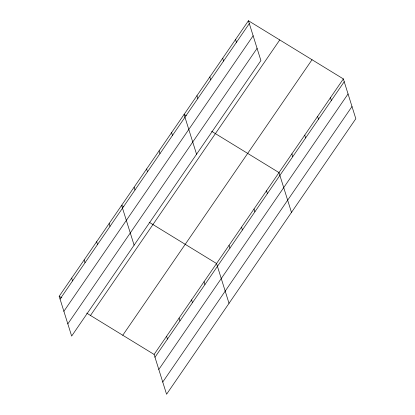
<?xml version="1.0" encoding="UTF-8"?>
<svg xmlns="http://www.w3.org/2000/svg" width="415" height="415" viewBox="0 0 415 415"><rect width="100%" height="100%" fill="white"/><g stroke="black" fill="none" stroke-linecap="round" stroke-linejoin="round"><path stroke-width="0.62" d="M248.429 20.75L260.905 60.559L71.65 336.083L59.174 296.274L248.429 20.75L343.35 78.917L355.826 118.726L166.571 394.25L154.095 354.441L86.719 313.154M60.056 299.091L249.311 23.567M63.884 311.297L253.14 35.773M67.827 323.876L257.082 48.353M90.496 315.467L279.752 39.944M122.773 335.247L312.028 59.724M154.095 354.441L343.35 78.917M154.977 357.258L344.232 81.734M158.805 369.464L348.061 93.946M162.742 382.044L351.998 106.52M186.242 115.754L184.084 114.426L196.56 154.24M211.624 131.306L279.005 172.593L291.48 212.407M123.789 206.675L121.626 205.352L134.102 245.161M149.172 222.227L216.547 263.52L229.023 303.329M59.174 296.274L61.877 297.929M330.48 97.655L331.362 100.472M317.61 116.387L318.497 119.209M304.74 135.124L305.627 137.941M291.875 153.861L292.757 156.678M235.559 39.487L236.446 42.304M266.513 190.781L267.395 193.597M222.689 58.219L223.576 61.041M254.022 208.963L254.903 211.785M209.824 76.957L210.706 79.773M241.53 227.15L242.412 229.967M196.954 95.694L197.836 98.511M229.038 245.332L229.926 248.149M171.592 132.613L172.474 135.43M204.056 281.702L204.943 284.519M159.101 150.795L159.983 153.617M191.569 299.889L192.451 302.706M146.609 168.983L147.491 171.8M179.078 318.072L179.96 320.888M134.118 187.165L135.005 189.982M166.586 336.254L167.468 339.076M109.14 223.535L110.022 226.351M96.648 241.717L97.53 244.539M84.157 259.904L85.039 262.721M71.665 278.086L72.547 280.908"/></g></svg>
